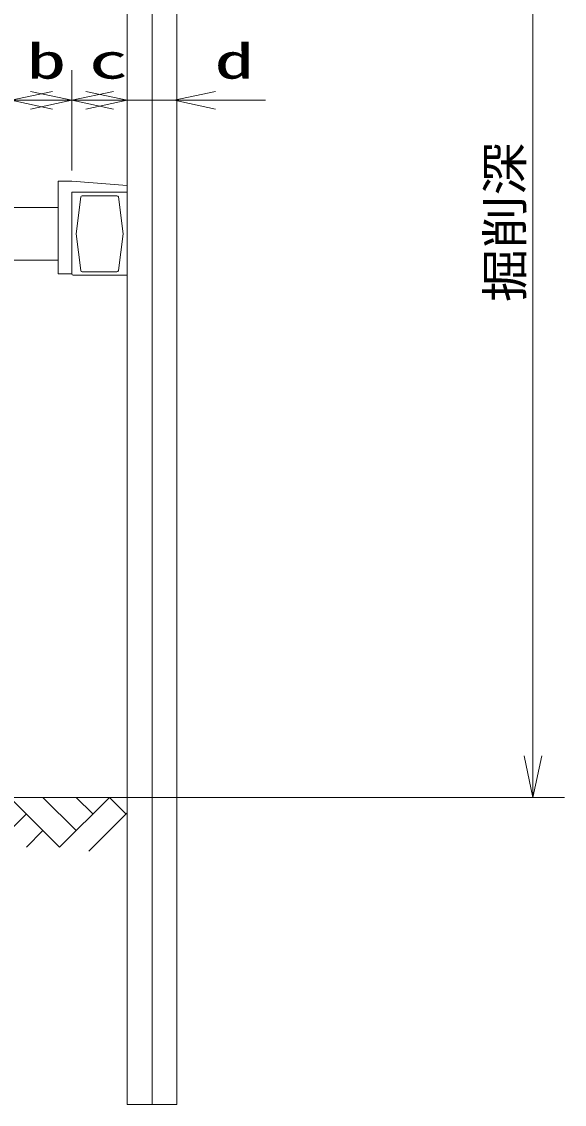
# Model space of a CAD drawing. Units: millimetres on the paper. Extents: x -398 to 398, y -282 to 282.
# Drawn here: x -269.6 to -230.3, y -154.3 to -76 of the extents above; entities that cross this region are included whole.
import ezdxf
from ezdxf.enums import TextEntityAlignment as Align

# ---------------------------------------------------------------- set-up
doc = ezdxf.new("R2010")
doc.units = ezdxf.units.MM
doc.layers.add('0-2__0-1__1-0_陣へようこそ', color=7, linetype='Continuous', lineweight=18)
doc.styles.add('ＭＳ ゴシック', font='')
doc.styles.get('ＭＳ ゴシック').set_extended_font_data('MS Gothic')

msp = doc.modelspace()

# ---------------------------------------------------------------- linework, layer by layer
at = {"layer": '0-2__0-1__1-0_陣へようこそ'}
for p, q in [((-261.919, -154.272), (-261.919, -48.072)), ((-260.119, -154.272), (-260.119, -48.072)), ((-258.319, -154.272), (-258.319, -48.072)), ((-232.568, -48.072), (-232.568, -132.072)), ((-265.919, -86.743), (-265.919, -79.498)), ((-270.319, -81.665), (-267.319, -81.027)), ((-265.919, -81.665), (-268.919, -81.027)), ((-265.919, -81.665), (-262.919, -81.027)), ((-261.919, -81.665), (-264.919, -81.027)), ((-258.522, -81.665), (-255.522, -81.027)), ((-314.938, -81.665), (-251.926, -81.665)), ((-270.319, -81.665), (-267.319, -82.303)), ((-265.919, -81.665), (-268.919, -82.303)), ((-265.919, -81.665), (-262.919, -82.303)), ((-261.919, -81.665), (-264.919, -82.303)), ((-258.522, -81.665), (-255.522, -82.303)), ((-265.819, -94.322), (-262.019, -94.322)), ((-261.919, -94.322), (-265.819, -94.322)), ((-232.568, -132.072), (-233.206, -129.072)), ((-232.568, -132.072), (-231.931, -129.072)), ((-306.319, -132.072), (-261.919, -132.072)), ((-270.409, -132.072), (-266.809, -135.672)), ((-268.009, -132.072), (-265.609, -134.472)), ((-265.609, -132.072), (-264.409, -133.272)), ((-261.919, -132.072), (-230.299, -132.072)), ((-271.609, -135.672), (-269.209, -133.272)), ((-264.693, -135.955), (-261.919, -133.182)), ((-269.209, -135.672), (-268.009, -134.472)), ((-261.919, -154.272), (-258.319, -154.272))]:
    msp.add_line(p, q, dxfattribs=at)
for points in [[(-266.919, -94.222), (-266.919, -87.522), (-266.919, -94.222)], [(-266.919, -87.522), (-265.919, -87.522), (-266.919, -87.522)], [(-265.919, -87.522), (-261.919, -87.822), (-265.919, -87.522)], [(-265.919, -88.422), (-265.919, -94.222), (-265.919, -88.322)], [(-261.919, -88.322), (-265.919, -88.322), (-261.919, -88.322)], [(-265.28, -88.659), (-265.619, -91.322), (-265.28, -88.659)], [(-262.657, -88.572), (-265.181, -88.572), (-262.657, -88.572)], [(-262.219, -91.322), (-262.558, -88.659), (-262.219, -91.322)], [(-271.819, -89.422), (-266.919, -89.422), (-271.819, -89.422)], [(-265.619, -91.322), (-265.28, -93.984), (-265.619, -91.322)], [(-262.219, -91.322), (-262.558, -93.984), (-262.219, -91.322)], [(-271.819, -93.222), (-266.919, -93.222), (-271.819, -93.222)], [(-265.919, -94.222), (-266.919, -94.222), (-265.919, -94.222)], [(-265.181, -94.072), (-262.657, -94.072), (-265.181, -94.072)], [(-266.809, -135.672), (-263.209, -132.072), (-262.009, -133.272)]]:
    msp.add_lwpolyline(points, dxfattribs=at)
for centre, start, end in [((-265.181, -88.672), 90, 172.7468), ((-265.181, -88.672), 90, 172.7468), ((-262.657, -88.672), 7.2532, 90), ((-262.657, -88.672), 7.2532, 90), ((-265.819, -94.222), 180, 270), ((-265.819, -94.222), 180, 270), ((-265.181, -93.972), 187.2532, 270), ((-265.181, -93.972), 187.2532, 270), ((-262.657, -93.972), 270, 352.7468), ((-262.657, -93.972), 270, 352.7468)]:
    msp.add_arc(centre, 0.1, start, end, dxfattribs=at)

# ---------------------------------------------------------------- texts
at = {"layer": '0-2__0-1__1-0_陣へようこそ', "style": 'ＭＳ ゴシック', "width": 1.65}
for s, p in [('b', (-269.204, -80.869)), ('d', (-255.606, -80.869)), ('c', (-264.715, -80.869))]:
    msp.add_text(s, height=2.566, dxfattribs=at).set_placement(p, align=Align.BOTTOM_LEFT)
at = {"layer": '0-2__0-1__1-0_陣へようこそ', "style": 'ＭＳ ゴシック', "width": 1.1}
msp.add_text('掘削深', height=2.566, rotation=90, dxfattribs=at).set_placement((-232.55, -96.257), align=Align.BOTTOM_LEFT)

doc.saveas('drawing.dxf')
